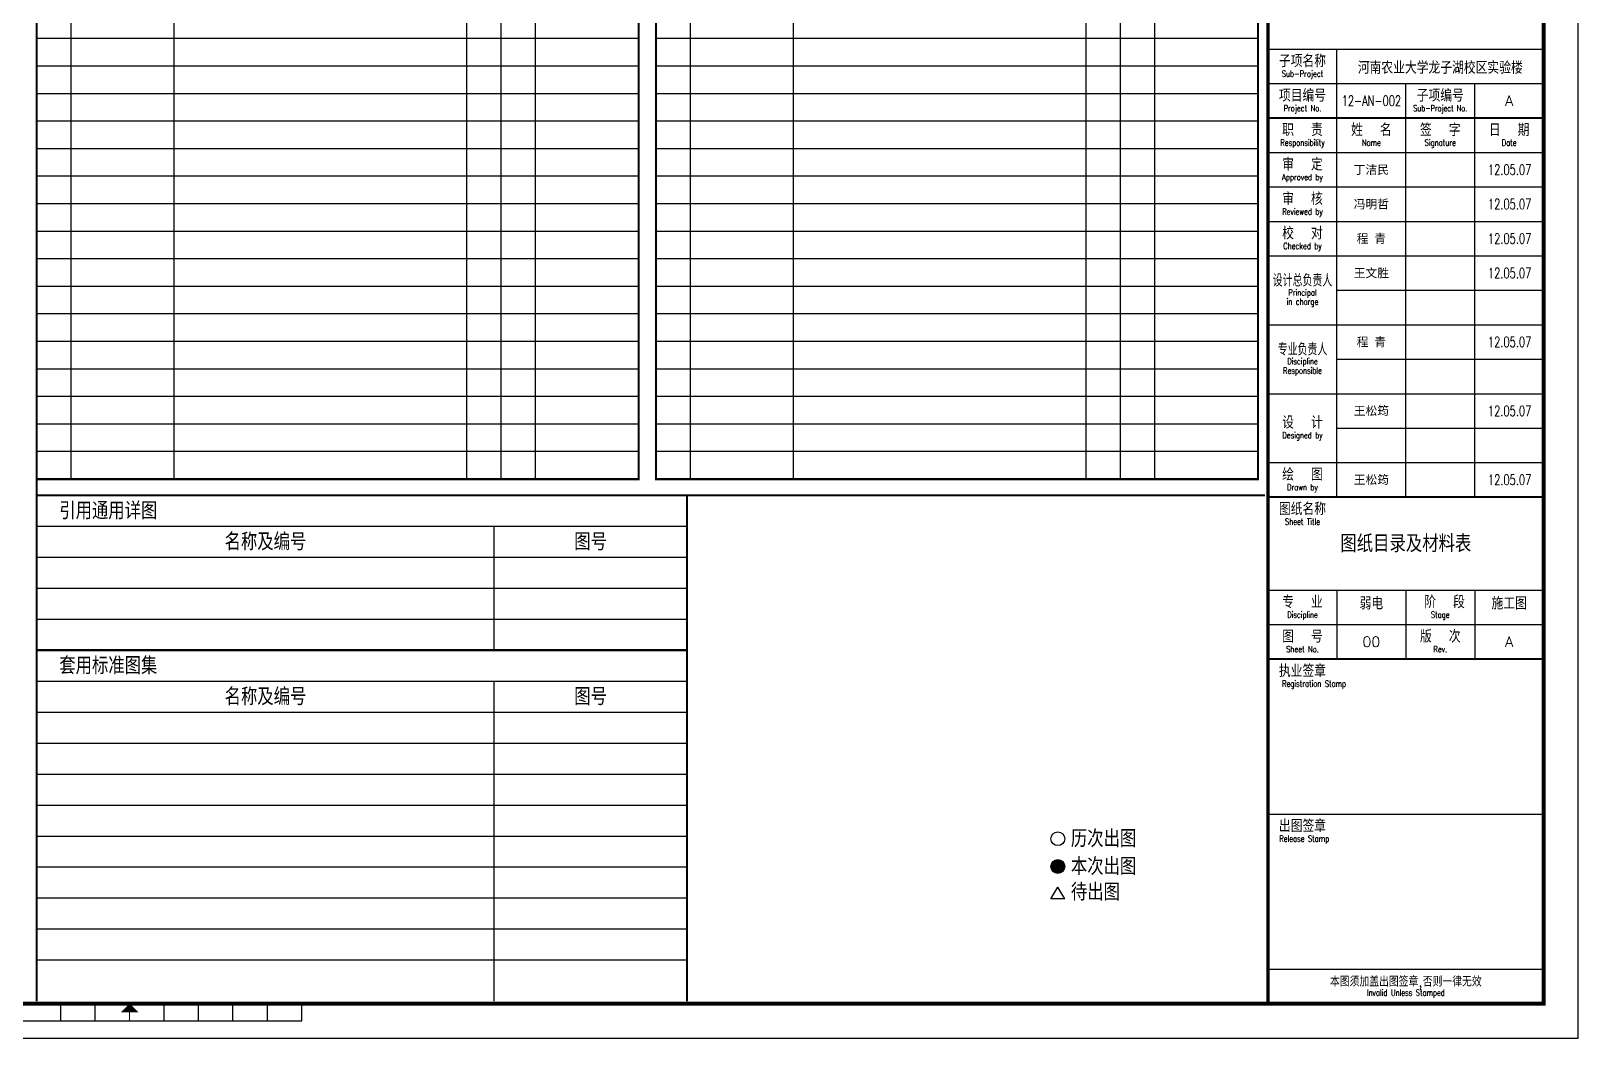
# Model space of a CAD drawing. Extents: x 913510 to 997610, y -270398 to 254224.
# Drawn here: x 952696 to 997610, y 194824 to 224051 of the extents above; entities that cross this region are included whole.
import ezdxf
from ezdxf.enums import TextEntityAlignment as Align

# ---------------------------------------------------------------- set-up
doc = ezdxf.new("R2010")
doc.units = 0
doc.header["$LTSCALE"] = 1000
doc.header["$MEASUREMENT"] = 0
doc.layers.add('图框', color=139, linetype='Continuous')
doc.styles.add('TKZ1_tjhts.shx', font='tjromant.shx', dxfattribs={"bigfont": 'tjhts.shx'})
doc.styles.add('TKZ2', font='romant.shx', dxfattribs={"width": 0.7, "bigfont": 'tjhts.shx'})
doc.styles.add('TKZ2_tjkts.shx', font='tjromant.shx', dxfattribs={"bigfont": 'tjkts.shx'})
doc.styles.add('车', font='simhei.ttf')

# ---------------------------------------------------------------- blocks, each defined once
blk = doc.blocks.new('TJAD_TK_A1')
at = {"color": 0}
for p, q in [((1251.38, 643.45), (1331.38, 643.45)), ((1271.38, 513.45), (1271.38, 643.45)), ((1251.38, 633.45), (1331.38, 633.45)), ((1291.38, 513.45), (1291.38, 633.45)), ((1311.38, 513.45), (1311.38, 633.45)), ((1251.38, 613.45), (1331.38, 613.45)), ((1251.38, 603.45), (1331.38, 603.45)), ((1251.38, 593.45), (1331.38, 593.45)), ((1251.38, 583.45), (1331.38, 583.45)), ((1271.38, 573.45), (1331.38, 573.45)), ((1251.38, 563.45), (1331.38, 563.45)), ((1271.38, 553.45), (1331.38, 553.45)), ((1251.38, 543.45), (1331.38, 543.45)), ((1271.38, 533.45), (1331.38, 533.45)), ((1251.38, 523.45), (1331.38, 523.45)), ((1251.38, 486.45), (1331.38, 486.45)), ((1271.38, 486.45), (1271.38, 466.45)), ((1291.38, 486.45), (1291.38, 466.45)), ((1311.38, 486.45), (1311.38, 466.45)), ((1251.38, 476.45), (1331.38, 476.45)), ((1251.38, 421.45), (1331.38, 421.45)), ((1251.38, 376.45), (1331.38, 376.45))]:
    blk.add_line(p, q, dxfattribs=at)
for points, const_width in [([(1251.38, 940.45), (1251.38, 366.45)], 1), ([(1251.38, 623.45), (1331.38, 623.45)], 0.6), ([(1251.38, 513.45), (1331.38, 513.45)], 0.6), ([(1251.38, 466.45), (1331.38, 466.45)], 0.6)]:
    blk.add_lwpolyline(points, dxfattribs=dict(at, const_width=const_width))
at = {"layer": '图框', "color": 0}
for p, q in [((1341.38, 356.45), (1341.38, 950.45)), ((900.88, 361.45), (900.88, 366.45)), ((910.88, 361.45), (910.88, 366.45)), ((930.88, 361.45), (930.88, 366.45)), ((940.88, 361.45), (940.88, 366.45)), ((950.88, 361.45), (950.88, 366.45)), ((960.88, 361.45), (960.88, 366.45)), ((970.88, 361.45), (970.88, 366.45)), ((870.88, 361.45), (970.88, 361.45)), ((500.38, 356.45), (1341.38, 356.45))]:
    blk.add_line(p, q, dxfattribs=at)
at = {"layer": '图框', "color": 0, "const_width": 1.2}
blk.add_lwpolyline([(1331.38, 940.45), (525.38, 940.45), (525.38, 366.45), (1331.38, 366.45)], close=True, dxfattribs=at)
at = {"layer": '图框', "color": 0, "const_width": 0.3}
blk.add_lwpolyline([(920.88, 363.95), (920.88, 361.45)], dxfattribs=at)
at = {"layer": '图框', "color": 0}
blk.add_solid([(918.38, 363.95), (923.38, 363.95), (920.88, 366.45)], dxfattribs=at)
at = {"color": 0, "style": 'TKZ2_tjkts.shx'}
for s, height, p in [('子项名称', 3.6, (1261.38, 640)), ('项目编号', 3.6, (1261.38, 630)), ('职  责', 3.6, (1261.38, 620)), ('姓  名', 3.6, (1281.38, 620)), ('签  字', 3.6, (1301.38, 620)), ('日  期', 3.6, (1321.38, 620)), ('审  定', 3.6, (1261.38, 610)), ('审  核', 3.6, (1261.38, 600)), ('校  对', 3.6, (1261.38, 590)), ('设  计', 3.6, (1261.38, 535.1)), ('绘  图', 3.6, (1261.38, 520)), ('图纸名称', 3.6, (1261.38, 510)), ('专  业', 3.6, (1261.38, 483)), (' 阶  段', 3.6, (1301.38, 483)), ('图  号', 3.6, (1261.38, 473)), ('版  次', 3.6, (1301.38, 473)), ('执业签章', 3.6, (1261.38, 463)), ('出图签章', 3.6, (1261.38, 418)), ('本图须加盖出图签章,否则一律无效', 3, (1291.38, 372.88))]:
    blk.add_text(s, height=height, dxfattribs=at).set_placement(p, align=Align.MIDDLE_CENTER)
at = {"color": 0, "style": 'TKZ2_tjkts.shx', "width": 0.8}
for s, height, p in [('Sub-Project', 1.8, (1261.38, 636.3)), ('Project No.', 1.8, (1261.38, 626.3)), ('Responsibility', 1.8, (1261.38, 616.3)), ('Name', 1.8, (1281.38, 616.3)), ('Signature', 1.8, (1301.38, 616.3)), ('Date', 1.8, (1321.38, 616.3)), ('Approved by', 1.8, (1261.38, 606.3)), ('Reviewed by', 1.8, (1261.38, 596.3)), ('Checked by', 1.8, (1261.38, 586.3)), ('设计总负责人', 3.6, (1261.38, 576.33)), ('in charge', 1.8, (1261.38, 570.15)), ('Principal', 1.8, (1261.38, 572.8)), ('专业负责人', 3.6, (1261.38, 556.33)), ('Discipline', 1.8, (1261.38, 552.87)), ('Responsible', 1.8, (1261.38, 550.15)), ('Designed by', 1.8, (1261.38, 531.4)), ('Drawn by', 1.8, (1261.38, 516.3)), ('Sheet Title', 1.8, (1261.38, 506.3)), ('Discipline', 1.8, (1261.38, 479.3)), ('Stage', 1.8, (1301.38, 479.3)), ('Sheet No.', 1.8, (1261.38, 469.3)), ('Rev.', 1.8, (1301.38, 469.3)), ('Registration Stamp', 1.8, (1264.74, 459.3)), ('Release Stamp', 1.8, (1261.89, 414.3)), ('Invalid Unless Stamped', 1.8, (1291.38, 369.62))]:
    blk.add_text(s, height=height, dxfattribs=at).set_placement(p, align=Align.MIDDLE_CENTER)
at = {"layer": '图框', "color": 0}
for s, height, style, p in [('河南农业大学龙子湖校区实验楼', 3.6, 'TKZ1_tjhts.shx', (1301.38, 638.06)), ('子项编号', 3.6, 'TKZ2_tjkts.shx', (1301.38, 630)), ('A', 3, 'TKZ1_tjhts.shx', (1321.38, 628.45)), ('丁洁民', 2.5, '车', (1281.38, 608.45)), ('冯明哲', 2.5, '车', (1281.38, 598.45)), ('程 青', 2.5, '车', (1281.38, 588.45)), ('王文胜', 2.5, '车', (1281.38, 578.45)), ('程 青', 2.5, '车', (1281.38, 558.45)), ('王松筠', 2.5, '车', (1281.38, 538.45)), ('王松筠', 2.5, '车', (1281.38, 518.45)), ('弱电', 3.6, 'TKZ1_tjhts.shx', (1281.38, 482.61)), ('施工图', 3.6, 'TKZ1_tjhts.shx', (1321.38, 482.61)), ('A', 3, 'TKZ1_tjhts.shx', (1321.38, 471.45))]:
    blk.add_text(s, height=height, dxfattribs=dict(at, style=style)).set_placement(p, align=Align.MIDDLE_CENTER)
at = {"layer": '图框', "color": 0, "width": 0.7}
for s, height, style, p in [('12-AN-002', 3, 'TKZ1_tjhts.shx', (1281.38, 628.45)), ('Sub-Project No.', 1.8, 'TKZ2_tjkts.shx', (1301.38, 626.3)), ('12.05.07', 3, 'TKZ1_tjhts.shx', (1321.51, 608.45)), ('12.05.07', 3, 'TKZ1_tjhts.shx', (1321.51, 598.45)), ('12.05.07', 3, 'TKZ1_tjhts.shx', (1321.51, 588.45)), ('12.05.07', 3, 'TKZ1_tjhts.shx', (1321.51, 578.45)), ('12.05.07', 3, 'TKZ1_tjhts.shx', (1321.51, 558.45)), ('12.05.07', 3, 'TKZ1_tjhts.shx', (1321.51, 538.45)), ('12.05.07', 3, 'TKZ1_tjhts.shx', (1321.51, 518.45))]:
    blk.add_text(s, height=height, dxfattribs=dict(at, style=style)).set_placement(p, align=Align.MIDDLE_CENTER)

msp = doc.modelspace()

# ---------------------------------------------------------------- hatches: boundary and pattern name
msp.add_hatch(color=256).paths.add_polyline_path([(982708, 199802, 1), (982309, 199802, 1)])

# ---------------------------------------------------------------- linework, layer by layer
for p, q in [((952863, 195893), (952863, 253225)), ((953862, 211043), (953862, 249198)), ((956858, 211043), (956858, 249198)), ((965348, 211043), (965348, 249198)), ((966347, 211043), (966347, 249198)), ((967346, 211043), (967346, 249198)), ((971840, 211043), (971840, 249198)), ((974837, 211043), (974837, 249198)), ((983327, 211043), (983327, 249198)), ((984326, 211043), (984326, 249198)), ((985324, 211043), (985324, 249198)), ((970342, 223828), (952863, 223828)), ((988321, 223828), (970842, 223828)), ((970342, 223029), (952863, 223029)), ((988321, 223029), (970842, 223029)), ((970342, 222230), (952863, 222230)), ((988321, 222230), (970842, 222230)), ((970342, 221431), (952863, 221431)), ((988321, 221431), (970842, 221431)), ((970342, 220632), (952863, 220632)), ((988321, 220632), (970842, 220632)), ((970342, 219833), (952863, 219833)), ((988321, 219833), (970842, 219833)), ((970342, 219033), (952863, 219033)), ((988321, 219033), (970842, 219033)), ((970342, 218234), (952863, 218234)), ((988321, 218234), (970842, 218234)), ((970342, 217435), (952863, 217435)), ((988321, 217435), (970842, 217435)), ((970342, 216636), (952863, 216636)), ((988321, 216636), (970842, 216636)), ((970342, 215837), (952863, 215837)), ((988321, 215837), (970842, 215837)), ((970342, 215038), (952863, 215038)), ((988321, 215038), (970842, 215038)), ((970342, 214239), (952863, 214239)), ((988321, 214239), (970842, 214239)), ((970342, 213440), (952863, 213440)), ((988321, 213440), (970842, 213440)), ((970342, 212641), (952863, 212641)), ((988321, 212641), (970842, 212641)), ((970342, 211842), (952863, 211842)), ((988321, 211842), (970842, 211842)), ((970342, 211043), (952863, 211043)), ((988321, 211043), (970842, 211043)), ((952863, 210575), (988521, 210575)), ((952863, 209677), (971741, 209677)), ((966147, 206081), (966147, 209677)), ((952863, 208778), (971741, 208778)), ((952863, 207879), (971741, 207879)), ((952863, 206980), (971741, 206980)), ((952863, 206081), (971741, 206081)), ((952863, 205182), (971741, 205182)), ((966147, 195893), (966147, 205182)), ((952863, 204283), (971741, 204283)), ((952863, 203384), (971741, 203384)), ((952863, 202485), (971741, 202485)), ((952863, 201586), (971741, 201586)), ((952863, 200687), (971741, 200687)), ((952863, 199788), (971741, 199788)), ((982309, 198860), (982508, 199206)), ((982708, 198860), (982508, 199206)), ((952863, 198889), (971741, 198889)), ((982708, 198860), (982309, 198860)), ((952863, 197990), (971741, 197990)), ((952863, 197092), (971741, 197092))]:
    msp.add_line(p, q)
at = {"const_width": 59.9}
for points in [[(952863, 195893), (952863, 253225)], [(952863, 210575), (988521, 210575)], [(971741, 210575), (971741, 195893)], [(952863, 206081), (971741, 206081)]]:
    msp.add_lwpolyline(points, dxfattribs=at)
for points in [[(952863, 249198), (970342, 249198), (970342, 211043), (952863, 211043)], [(970842, 249198), (988321, 249198), (988321, 211043), (970842, 211043)]]:
    msp.add_lwpolyline(points, close=True, dxfattribs=at)
for centre in [(982508, 200608), (982508, 199802)]:
    msp.add_circle(centre, 200)

# ---------------------------------------------------------------- block references
at = {"layer": '图框', "xscale": 100, "yscale": 100, "zscale": 100}
msp.add_blockref('TJAD_TK_A1', (863472, 159179), dxfattribs=at)

# ---------------------------------------------------------------- texts
at = {"style": 'TKZ2'}
for s, p in [('引用通用详图', (954942, 210126)), ('名称及编号', (959505, 209227)), ('图号', (968944, 209227)), ('套用标准图集', (954942, 205631)), ('名称及编号', (959505, 204732)), ('图号', (968944, 204732))]:
    msp.add_text(s, height=499.4, dxfattribs=at).set_placement(p, align=Align.MIDDLE_CENTER)
for s, p in [('历次出图', (982887, 200361)), ('本次出图', (982887, 199555)), ('待出图', (982887, 198812))]:
    msp.add_text(s, height=499.4, dxfattribs=at).set_placement(p)
at = {"layer": '图框', "style": 'TKZ1_tjhts.shx'}
for s, height, p in [('图纸目录及材料表', 500, (992610, 209174)), ('00', 300, (991610, 206324))]:
    msp.add_text(s, height=height, dxfattribs=at).set_placement(p, align=Align.MIDDLE_CENTER)

doc.saveas('drawing.dxf')
